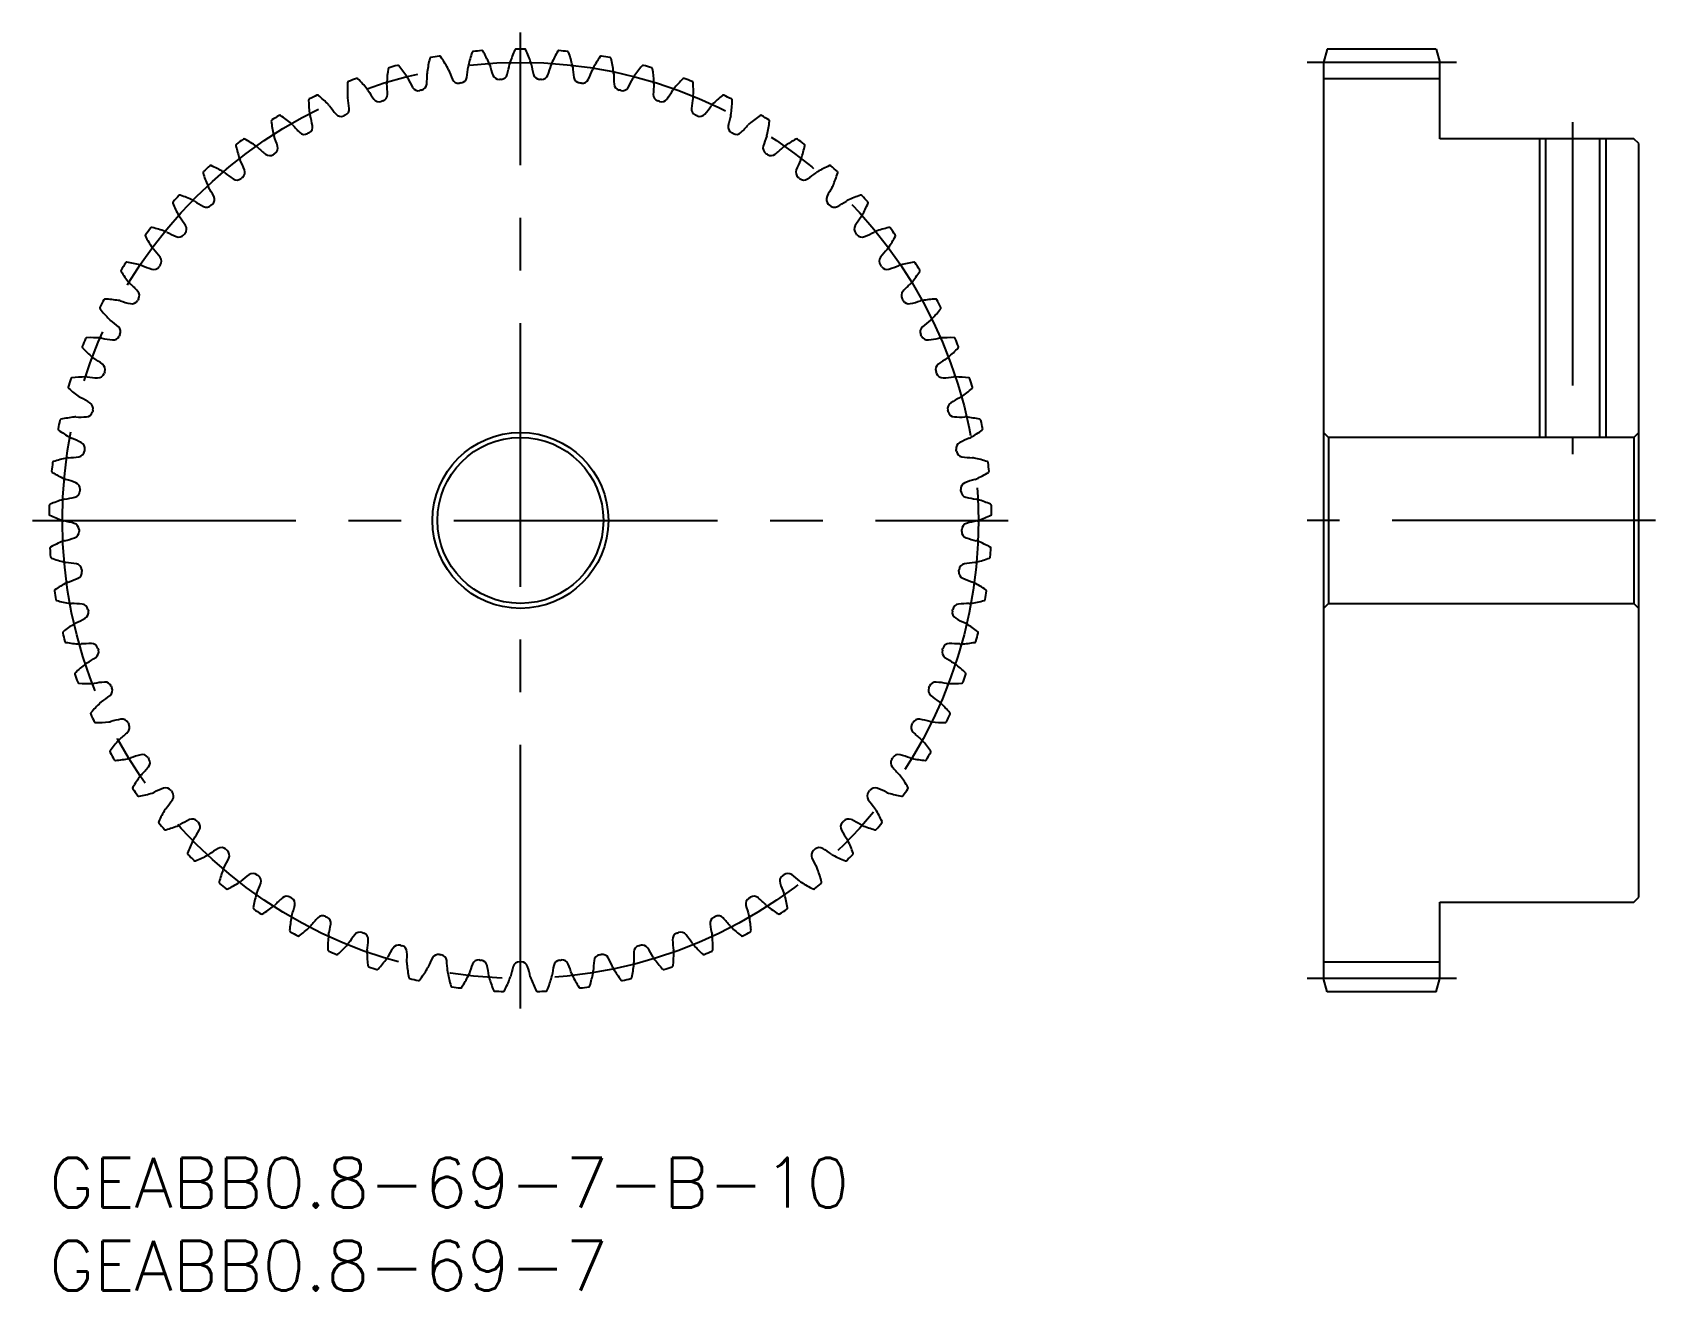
# Model space of a CAD drawing. Extents: x -1 to 96.8, y -8 to 67.8.
import ezdxf

# ---------------------------------------------------------------- set-up
doc = ezdxf.new("R2010")
doc.units = 0
doc.header["$LTSCALE"] = 0.5
doc.linetypes.add('CENTER', pattern=[50.8, 31.75, -6.35, 6.35, -6.35])
for name, color, linetype in [('MSM_CENTER', 1, 'CENTER'), ('MSM_CONTINUOUS', 7, 'CONTINUOUS'), ('MSM_NARROW', 5, 'CONTINUOUS'), ('MSM_PART_NUMBER', 7, 'CONTINUOUS')]:
    doc.layers.add(name, color=color, linetype=linetype)
doc.styles.get("Standard").update_dxf_attribs({"font": 'txt.shx', "height": 3, "bigfont": 'bigfont.shx'})

# ---------------------------------------------------------------- blocks, each defined once
blk = doc.blocks.new('*U2')
at = {"layer": 'MSM_PART_NUMBER'}
blk.add_text('GEABB0.8-69-7-B-10', height=3, dxfattribs=at).set_placement((0, -3))
blk = doc.blocks.new('*U3')
at = {"layer": 'MSM_PART_NUMBER'}
blk.add_text('GEABB0.8-69-7', height=3, dxfattribs=at).set_placement((0, -8))

msp = doc.modelspace()

# ---------------------------------------------------------------- linework, layer by layer
at = {"layer": 'MSM_CENTER'}
for p, q in [((28.4, 9), (28.4, 67.8)), ((84.8, 66), (75.8, 66)), ((91.8, 62.4), (91.8, 42.4)), ((-1, 38.4), (57.8, 38.4)), ((96.8, 38.4), (75.8, 38.4)), ((84.8, 10.8), (75.8, 10.8))]:
    msp.add_line(p, q, dxfattribs=at)
msp.add_circle((28.4, 38.4), 27.6, dxfattribs=at)
at = {"layer": 'MSM_CONTINUOUS'}
for p, q in [((77.014, 66.8), (76.8, 66)), ((83.586, 66.8), (77.014, 66.8)), ((83.586, 66.8), (83.8, 66)), ((76.8, 66), (76.8, 10.8)), ((83.8, 61.4), (83.8, 66)), ((83.8, 65), (76.8, 65)), ((95.5, 61.4), (83.8, 61.4)), ((90.179, 61.4), (90.179, 43.4)), ((93.421, 61.4), (93.421, 43.4)), ((95.8, 61.1), (95.5, 61.4)), ((95.8, 15.7), (95.8, 61.1)), ((76.8, 43.7), (77.1, 43.4)), ((77.1, 43.4), (77.1, 33.4)), ((95.5, 43.4), (77.1, 43.4)), ((95.5, 43.4), (95.8, 43.7)), ((95.5, 43.4), (95.5, 33.4)), ((77.1, 33.4), (76.8, 33.1)), ((77.1, 33.4), (95.5, 33.4)), ((95.8, 33.1), (95.5, 33.4)), ((95.5, 15.4), (95.8, 15.7)), ((83.8, 10.8), (83.8, 15.4)), ((83.8, 15.4), (95.5, 15.4)), ((76.8, 11.8), (83.8, 11.8)), ((77.014, 10), (76.8, 10.8)), ((83.586, 10), (83.8, 10.8)), ((83.586, 10), (77.014, 10))]:
    msp.add_line(p, q, dxfattribs=at)
for radius in [5.3, 5]:
    msp.add_circle((28.4, 38.4), radius, dxfattribs=at)
for centre, radius, start, end in [((33.653, 63.811), 8.625, 161.10666, 166.52174), ((25.568, 66.578), 0.08, 95.73913, 161.10666), ((28.4, 38.4), 28.4, 94.69565, 95.73913), ((26.082, 66.625), 0.08, 29.32812, 94.69567), ((18.632, 62.44), 8.625, 23.91304, 29.32812), ((35.942, 63.228), 8.625, 155.88927, 161.30435), ((28.142, 66.719), 0.08, 90.52174, 155.88927), ((28.4, 38.4), 28.4, 89.47826, 90.52174), ((28.658, 66.719), 0.08, 24.11085, 89.47828), ((20.858, 63.228), 8.625, 18.69565, 24.11073), ((38.168, 62.44), 8.625, 150.67188, 156.08696), ((30.718, 66.625), 0.08, 85.30435, 150.67184), ((28.4, 38.4), 28.4, 84.26087, 85.30435), ((31.232, 66.578), 0.08, 18.89346, 84.26093), ((23.147, 63.811), 8.625, 13.47826, 18.89334), ((28.963, 64.342), 8.625, 171.54144, 176.95652), ((20.511, 65.599), 0.08, 106.17391, 171.54144), ((28.4, 38.4), 28.4, 105.13043, 106.17391), ((21.008, 65.738), 0.08, 39.76302, 105.13042), ((14.439, 60.273), 8.625, 34.34783, 39.76291), ((31.32, 64.183), 8.625, 166.32405, 171.73913), ((23.017, 66.204), 0.08, 100.95652, 166.32405), ((28.4, 38.4), 28.4, 99.91304, 100.95652), ((23.525, 66.297), 0.08, 34.54551, 99.91306), ((16.486, 61.452), 8.625, 29.13044, 34.54551), ((23.441, 65.327), 0.663, 20.04667, 29.13064), ((30.546, 67.92), 6.9, 200.04648, 205.31012), ((18.369, 66.246), 6.9, 350.34205, 355.6057), ((25.91, 65.667), 0.663, 166.52154, 175.60551), ((25.91, 65.667), 0.663, 14.82928, 23.91325), ((33.222, 67.603), 6.9, 194.82908, 200.09273), ((20.943, 67.043), 6.9, 345.12466, 350.38831), ((28.4, 65.78), 0.663, 161.30415, 170.38812), ((28.4, 65.78), 0.663, 9.61188, 18.69586), ((35.857, 67.043), 6.9, 189.61169, 194.87534), ((23.578, 67.603), 6.9, 339.90727, 345.17092), ((30.89, 65.667), 0.663, 156.08674, 165.17072), ((30.89, 65.667), 0.663, 4.39449, 13.47847), ((38.431, 66.246), 6.9, 184.3943, 189.65795), ((26.254, 67.92), 6.9, 334.68988, 339.95352), ((33.359, 65.327), 0.663, 150.86935, 159.95333), ((40.314, 61.452), 8.625, 145.45449, 150.86956), ((33.275, 66.297), 0.08, 80.08696, 145.45445), ((28.4, 38.4), 28.4, 79.04348, 80.08696), ((33.783, 66.204), 0.08, 13.67607, 79.04354), ((25.48, 64.183), 8.625, 8.26087, 13.67595), ((42.361, 60.273), 8.625, 140.2371, 145.65217), ((35.792, 65.738), 0.08, 74.86957, 140.23706), ((28.4, 38.4), 28.4, 73.82609, 74.86957), ((36.289, 65.599), 0.08, 8.45868, 73.82603), ((27.837, 64.342), 8.625, 3.04348, 8.45856), ((26.602, 64.286), 8.625, 176.75884, 182.17391), ((18.071, 64.769), 0.08, 111.3913, 176.75884), ((28.4, 38.4), 28.4, 110.34783, 111.3913), ((18.553, 64.953), 0.08, 44.98042, 110.34781), ((12.508, 58.913), 8.625, 39.56522, 44.9803), ((21.013, 64.765), 0.663, 176.95632, 186.04029), ((13.492, 63.969), 6.9, 0.77684, 6.04048), ((21.013, 64.765), 0.663, 25.26406, 34.34803), ((27.853, 67.993), 6.9, 205.26387, 210.52751), ((22.359, 64.716), 0.4, 282.92883, 355.55945), ((15.879, 65.219), 6.9, 355.55944, 0.82309), ((23.441, 65.327), 0.663, 171.73893, 180.8229), ((24.67, 65.141), 0.4, 205.31012, 277.94079), ((28.4, 38.4), 26.6, 97.71145, 97.94072), ((24.777, 65.156), 0.4, 277.71144, 350.34206), ((27.117, 65.37), 0.4, 200.09273, 272.72327), ((28.4, 38.4), 26.6, 92.49406, 92.72333), ((27.225, 65.374), 0.4, 272.49405, 345.12466), ((29.575, 65.374), 0.4, 194.87534, 267.50601), ((28.4, 38.4), 26.6, 87.27667, 87.50594), ((29.683, 65.37), 0.4, 267.27667, 339.90729), ((32.023, 65.156), 0.4, 189.65794, 262.28855), ((28.4, 38.4), 26.6, 82.05927, 82.28855), ((32.13, 65.141), 0.4, 262.05927, 334.6899), ((33.359, 65.327), 0.663, 359.1771, 8.26108), ((40.921, 65.219), 6.9, 179.17691, 184.44056), ((34.441, 64.716), 0.4, 184.44055, 257.07116), ((28.947, 67.993), 6.9, 329.47249, 334.73613), ((35.787, 64.765), 0.663, 145.65198, 154.73594), ((43.308, 63.969), 6.9, 173.95952, 179.22316), ((35.787, 64.765), 0.663, 353.95971, 3.04369), ((44.292, 58.913), 8.625, 135.0197, 140.43478), ((38.247, 64.953), 0.08, 69.65217, 135.01967), ((28.4, 38.4), 28.4, 68.6087, 69.65217), ((38.729, 64.769), 0.08, 3.24129, 68.60864), ((30.198, 64.286), 8.625, 357.82609, 3.24117), ((15.716, 63.721), 0.08, 116.6087, 181.97623), ((24.256, 64.015), 8.625, 181.97623, 187.3913), ((28.4, 38.4), 28.4, 115.56522, 116.6087), ((16.179, 63.947), 0.08, 50.19781, 115.5652), ((10.709, 57.383), 8.625, 44.78261, 50.19769), ((18.646, 63.984), 0.663, 182.17372, 191.25768), ((11.228, 62.507), 6.9, 5.99423, 11.25787), ((18.646, 63.984), 0.663, 30.48145, 39.56542), ((25.164, 67.82), 6.9, 210.48126, 215.7449), ((19.888, 64.023), 0.4, 215.7449, 288.37551), ((28.4, 38.4), 26.6, 108.14623, 108.37551), ((19.991, 64.057), 0.4, 288.14622, 0.77684), ((22.254, 64.691), 0.4, 210.52751, 283.15812), ((28.4, 38.4), 26.6, 102.92884, 103.15812), ((28.4, 38.4), 26.6, 76.84188, 77.07116), ((34.546, 64.691), 0.4, 256.84188, 329.47251), ((36.809, 64.057), 0.4, 179.22316, 251.85377), ((28.4, 38.4), 26.6, 71.62449, 71.85377), ((36.912, 64.023), 0.4, 251.62449, 324.25512), ((31.636, 67.82), 6.9, 324.2551, 329.51874), ((38.154, 63.984), 0.663, 140.43457, 149.51855), ((45.572, 62.507), 6.9, 168.74213, 174.00577), ((38.154, 63.984), 0.663, 348.74232, 357.8263), ((46.091, 57.383), 8.625, 129.80231, 135.21739), ((40.621, 63.947), 0.08, 64.43478, 129.80228), ((28.4, 38.4), 28.4, 63.3913, 64.43478), ((32.544, 64.015), 8.625, 352.6087, 358.02377), ((41.084, 63.721), 0.08, 358.02389, 63.39136), ((28.4, 38.4), 28.4, 120.78261, 121.82609), ((13.906, 62.73), 0.08, 55.41508, 120.78259), ((9.056, 55.695), 8.625, 50, 55.41508), ((16.36, 62.991), 0.663, 187.39111, 196.47507), ((9.107, 60.846), 6.9, 11.21162, 16.47526), ((16.36, 62.991), 0.663, 35.69884, 44.78282), ((22.502, 67.404), 6.9, 215.69865, 220.9623), ((17.594, 63.143), 0.4, 220.96229, 293.5929), ((28.4, 38.4), 26.6, 113.36362, 113.5929), ((17.693, 63.186), 0.4, 293.36361, 5.99423), ((39.107, 63.186), 0.4, 174.00576, 246.63638), ((28.4, 38.4), 26.6, 66.4071, 66.63638), ((39.206, 63.143), 0.4, 246.4071, 319.03773), ((34.298, 67.404), 6.9, 319.03771, 324.30135), ((40.44, 62.991), 0.663, 135.21718, 144.30116), ((47.693, 60.846), 6.9, 163.52474, 168.78838), ((40.44, 62.991), 0.663, 343.52493, 352.60891), ((47.744, 55.695), 8.625, 124.58492, 130), ((42.894, 62.73), 0.08, 59.21739, 124.58489), ((28.4, 38.4), 28.4, 58.17391, 59.21739), ((13.466, 62.462), 0.08, 121.82609, 187.19362), ((21.943, 63.532), 8.625, 187.19362, 192.6087), ((14.174, 61.794), 0.663, 192.6085, 201.69246), ((14.174, 61.794), 0.663, 40.91623, 50.0002), ((19.889, 66.748), 6.9, 220.91604, 226.17969), ((15.388, 62.058), 0.4, 226.17968, 298.81036), ((28.4, 38.4), 26.6, 118.58101, 118.81029), ((15.483, 62.11), 0.4, 298.58101, 11.21162), ((41.317, 62.11), 0.4, 168.78838, 241.41899), ((28.4, 38.4), 26.6, 61.18971, 61.41899), ((41.412, 62.058), 0.4, 241.18971, 313.82032), ((36.911, 66.748), 6.9, 313.82031, 319.08396), ((42.626, 61.794), 0.663, 129.99979, 139.08377), ((42.626, 61.794), 0.663, 338.30754, 347.39151), ((34.857, 63.532), 8.625, 347.39131, 352.80638), ((43.334, 62.462), 0.08, 352.8065, 58.17386), ((11.339, 61.004), 0.08, 127.04348, 192.41101), ((19.685, 62.841), 8.625, 192.41101, 197.82609), ((28.4, 38.4), 28.4, 126, 127.04348), ((11.754, 61.311), 0.08, 60.63259, 125.99999), ((7.563, 53.864), 8.625, 55.21739, 60.63247), ((12.105, 60.404), 0.663, 46.13362, 55.2176), ((17.346, 65.856), 6.9, 226.13343, 231.39708), ((7.146, 58.999), 6.9, 16.42901, 21.69266), ((13.381, 60.837), 0.4, 303.7984, 16.42901), ((43.419, 60.837), 0.4, 163.57098, 236.2016), ((49.654, 58.999), 6.9, 158.30734, 163.57099), ((39.454, 65.856), 6.9, 308.60292, 313.86657), ((44.695, 60.404), 0.663, 124.7824, 133.86638), ((49.237, 53.864), 8.625, 119.36753, 124.78261), ((45.046, 61.311), 0.08, 54, 119.36749), ((28.4, 38.4), 28.4, 52.95652, 54), ((37.115, 62.841), 8.625, 342.17391, 347.58899), ((45.461, 61.004), 0.08, 347.58911, 52.95646), ((28.4, 38.4), 28.4, 131.21739, 132.26087), ((9.739, 59.703), 0.08, 65.84986, 131.21737), ((6.243, 51.906), 8.625, 60.43478, 65.84986), ((12.105, 60.404), 0.663, 197.82589, 206.90985), ((5.361, 56.981), 6.9, 21.6464, 26.91005), ((13.291, 60.777), 0.4, 231.39707, 304.02768), ((28.4, 38.4), 26.6, 123.7984, 124.02768), ((28.4, 38.4), 26.6, 55.97232, 56.20159), ((43.509, 60.777), 0.4, 235.97232, 308.60293), ((51.439, 56.981), 6.9, 153.08995, 158.3536), ((44.695, 60.404), 0.663, 333.09015, 342.17412), ((50.557, 51.906), 8.625, 114.15014, 119.56522), ((47.061, 59.703), 0.08, 48.78261, 114.1501), ((28.4, 38.4), 28.4, 47.73913, 48.78261), ((9.355, 59.359), 0.08, 132.26087, 197.6284), ((17.498, 61.947), 8.625, 197.6284, 203.04348), ((10.172, 58.831), 0.663, 51.35101, 60.43499), ((14.896, 64.737), 6.9, 231.35082, 236.61447), ((11.319, 59.31), 0.4, 236.61447, 309.24514), ((28.4, 38.4), 26.6, 129.0158, 129.24507), ((11.403, 59.378), 0.4, 309.01579, 21.6464), ((45.397, 59.378), 0.4, 158.35359, 230.98414), ((28.4, 38.4), 26.6, 50.75493, 50.9842), ((45.481, 59.31), 0.4, 230.75493, 303.38555), ((41.904, 64.737), 6.9, 303.38553, 308.64918), ((46.628, 58.831), 0.663, 119.56502, 128.64899), ((39.302, 61.947), 8.625, 336.95652, 342.3716), ((47.445, 59.359), 0.08, 342.37172, 47.73919), ((28.4, 38.4), 28.4, 136.43478, 137.47826), ((7.88, 57.918), 0.08, 71.06737, 136.43477), ((5.107, 49.835), 8.625, 65.65217, 71.06725), ((10.172, 58.831), 0.663, 203.04328, 212.12725), ((3.767, 54.809), 6.9, 26.86379, 32.12744), ((9.565, 57.746), 0.4, 314.23318, 26.8638), ((47.235, 57.746), 0.4, 153.1362, 225.76681), ((53.033, 54.809), 6.9, 147.87256, 153.13621), ((46.628, 58.831), 0.663, 327.87275, 336.95673), ((51.693, 49.835), 8.625, 108.93275, 114.34783), ((48.92, 57.918), 0.08, 43.56522, 108.93271), ((28.4, 38.4), 28.4, 42.52174, 43.56522), ((7.528, 57.541), 0.08, 137.47826, 202.84579), ((15.402, 60.858), 8.625, 202.84579, 208.26087), ((8.39, 57.088), 0.663, 208.26067, 217.34464), ((8.39, 57.088), 0.663, 56.56841, 65.65238), ((12.556, 63.4), 6.9, 236.56821, 241.83186), ((9.488, 57.67), 0.4, 241.83186, 314.46253), ((28.4, 38.4), 26.6, 134.23319, 134.46246), ((28.4, 38.4), 26.6, 45.53754, 45.76681), ((47.312, 57.67), 0.4, 225.53754, 298.16814), ((44.244, 63.4), 6.9, 298.16814, 303.43179), ((48.41, 57.088), 0.663, 114.34761, 123.43159), ((48.41, 57.088), 0.663, 322.65536, 331.73934), ((41.398, 60.858), 8.625, 331.73913, 337.15421), ((49.272, 57.541), 0.08, 337.15433, 42.52179), ((28.4, 38.4), 28.4, 141.65217, 142.69565), ((6.19, 55.971), 0.08, 76.28464, 141.65216), ((4.164, 47.669), 8.625, 70.86957, 76.28464), ((6.773, 55.191), 0.663, 61.7858, 70.86977), ((10.349, 61.856), 6.9, 241.78561, 247.04925), ((2.377, 52.501), 6.9, 32.08118, 37.34483), ((7.884, 55.953), 0.4, 319.45058, 32.08119), ((48.916, 55.953), 0.4, 147.9188, 220.54942), ((54.423, 52.501), 6.9, 142.65517, 147.91882), ((46.451, 61.856), 6.9, 292.95075, 298.21439), ((50.027, 55.191), 0.663, 109.13022, 118.2142), ((52.636, 47.669), 8.625, 103.71536, 109.13043), ((50.61, 55.971), 0.08, 38.34783, 103.71532), ((28.4, 38.4), 28.4, 37.30435, 38.34783), ((5.873, 55.563), 0.08, 142.69565, 208.06318), ((13.414, 59.583), 8.625, 208.06318, 213.47826), ((6.773, 55.191), 0.663, 213.47806, 222.56203), ((7.814, 55.871), 0.4, 247.04925, 319.67992), ((28.4, 38.4), 26.6, 139.45058, 139.67986), ((28.4, 38.4), 26.6, 40.32014, 40.54942), ((48.986, 55.871), 0.4, 220.32014, 292.95077), ((50.027, 55.191), 0.663, 317.43797, 326.52195), ((43.386, 59.583), 8.625, 326.52174, 331.93682), ((50.927, 55.563), 0.08, 331.93694, 37.3044), ((28.4, 38.4), 28.4, 146.86956, 147.91304), ((4.684, 53.878), 0.08, 81.50203, 146.86955), ((3.421, 45.427), 8.625, 76.08696, 81.50203), ((5.336, 53.155), 0.663, 67.00319, 76.08716), ((1.202, 50.076), 6.9, 37.29857, 42.56222), ((6.373, 54.014), 0.4, 324.66797, 37.29858), ((50.427, 54.014), 0.4, 142.70141, 215.33203), ((55.598, 50.076), 6.9, 137.43778, 142.70142), ((51.464, 53.155), 0.663, 103.91283, 112.99681), ((53.379, 45.427), 8.625, 98.49797, 103.91304), ((52.116, 53.878), 0.08, 33.13044, 98.49793), ((28.4, 38.4), 28.4, 32.08696, 33.13044), ((4.406, 53.444), 0.08, 147.91304, 213.28057), ((11.55, 58.133), 8.625, 213.28057, 218.69565), ((8.291, 60.117), 6.9, 247.003, 252.26664), ((6.311, 53.926), 0.4, 252.26664, 324.89725), ((28.4, 38.4), 26.6, 144.66797, 144.89725), ((28.4, 38.4), 26.6, 35.10275, 35.33203), ((50.489, 53.926), 0.4, 215.10275, 287.73336), ((48.509, 60.117), 6.9, 287.73336, 292.997), ((45.25, 58.133), 8.625, 321.30435, 326.71943), ((52.394, 53.444), 0.08, 326.71955, 32.08701), ((5.336, 53.155), 0.663, 218.69546, 227.77942), ((0.253, 47.554), 6.9, 42.51597, 47.77961), ((5.044, 51.947), 0.4, 329.88536, 42.51597), ((51.756, 51.947), 0.4, 137.48402, 210.11464), ((56.547, 47.554), 6.9, 132.22039, 137.48403), ((51.464, 53.155), 0.663, 312.22058, 321.30456), ((3.137, 51.2), 0.08, 153.13044, 218.49797), ((28.4, 38.4), 28.4, 152.08696, 153.13044), ((9.825, 56.519), 8.625, 218.49797, 223.91304), ((3.375, 51.657), 0.08, 86.71943, 152.08694), ((2.886, 43.126), 8.625, 81.30435, 86.71943), ((4.089, 50.997), 0.663, 72.22058, 81.30456), ((6.399, 58.199), 6.9, 252.22039, 257.48403), ((4.99, 51.853), 0.4, 257.48403, 330.11471), ((28.4, 38.4), 26.6, 149.88536, 150.11464), ((28.4, 38.4), 26.6, 29.88536, 30.11464), ((51.81, 51.853), 0.4, 209.88536, 282.51597), ((50.401, 58.199), 6.9, 282.51597, 287.77961), ((52.711, 50.997), 0.663, 98.69544, 107.77942), ((53.914, 43.126), 8.625, 93.28057, 98.69565), ((46.975, 56.519), 8.625, 316.08696, 321.50204), ((53.425, 51.657), 0.08, 27.91304, 93.28054), ((28.4, 38.4), 28.4, 26.86957, 27.91304), ((53.663, 51.2), 0.08, 321.50216, 26.86962), ((4.089, 50.997), 0.663, 223.91285, 232.99681), ((-0.463, 44.957), 6.9, 47.73336, 52.997), ((3.909, 49.767), 0.4, 335.10275, 47.73336), ((52.891, 49.767), 0.4, 132.26663, 204.89725), ((57.263, 44.957), 6.9, 127.003, 132.26664), ((52.711, 50.997), 0.663, 307.00319, 316.08717), ((28.4, 38.4), 28.4, 157.30435, 158.34783), ((2.273, 49.327), 0.08, 91.93694, 157.30432), ((2.562, 40.787), 8.625, 86.52174, 91.93682), ((3.045, 48.734), 0.663, 77.43797, 86.52195), ((4.69, 56.116), 6.9, 257.43778, 262.70143), ((3.864, 49.669), 0.4, 262.70142, 335.33203), ((28.4, 38.4), 26.6, 155.10275, 155.33203), ((28.4, 38.4), 26.6, 24.66797, 24.89725), ((52.936, 49.669), 0.4, 204.66797, 277.29858), ((52.11, 56.116), 6.9, 277.29857, 282.56222), ((53.755, 48.734), 0.663, 93.47805, 102.56203), ((54.238, 40.787), 8.625, 88.06318, 93.47826), ((54.527, 49.327), 0.08, 22.69565, 88.06314), ((28.4, 38.4), 28.4, 21.65217, 22.69565), ((2.078, 48.849), 0.08, 158.34783, 223.71536), ((8.254, 54.755), 8.625, 223.71536, 229.13043), ((3.045, 48.734), 0.663, 229.13024, 238.2142), ((-0.939, 42.305), 6.9, 52.95075, 58.21439), ((57.739, 42.305), 6.9, 121.78561, 127.04925), ((53.755, 48.734), 0.663, 301.7858, 310.86978), ((48.546, 54.755), 8.625, 310.86957, 316.28464), ((54.722, 48.849), 0.08, 316.28476, 21.65223), ((1.388, 46.906), 0.08, 97.15433, 162.52172), ((2.452, 38.427), 8.625, 91.73913, 97.15421), ((2.21, 46.385), 0.663, 82.65536, 91.73934), ((3.177, 53.887), 6.9, 262.65517, 267.91882), ((2.941, 47.391), 0.4, 267.91881, 340.54949), ((2.977, 47.493), 0.4, 340.32014, 52.95075), ((28.4, 38.4), 26.6, 160.32014, 160.54942), ((53.823, 47.493), 0.4, 127.04924, 199.67979), ((28.4, 38.4), 26.6, 19.45058, 19.67986), ((53.859, 47.391), 0.4, 199.45058, 272.08119), ((53.623, 53.887), 6.9, 272.08118, 277.34483), ((54.59, 46.385), 0.663, 88.26067, 97.34464), ((54.348, 38.427), 8.625, 82.84579, 88.26087), ((55.412, 46.906), 0.08, 17.47826, 82.84576), ((1.237, 46.412), 0.08, 163.56522, 228.93275), ((28.4, 38.4), 28.4, 162.52174, 163.56522), ((6.851, 52.855), 8.625, 228.93275, 234.34783), ((49.949, 52.855), 8.625, 305.65217, 311.06725), ((28.4, 38.4), 28.4, 16.43478, 17.47826), ((55.563, 46.412), 0.08, 311.06737, 16.43484), ((2.21, 46.385), 0.663, 234.34763, 243.43159), ((-1.173, 39.621), 6.9, 58.16814, 63.43179), ((2.256, 45.143), 0.4, 345.53754, 58.16814), ((28.4, 38.4), 26.6, 165.53754, 165.76681), ((54.544, 45.143), 0.4, 121.83185, 194.4624), ((28.4, 38.4), 26.6, 14.23319, 14.46246), ((57.973, 39.621), 6.9, 116.56821, 121.83186), ((54.59, 46.385), 0.663, 296.56841, 305.65238), ((28.4, 38.4), 28.4, 167.73913, 168.78261), ((0.726, 44.414), 0.08, 102.3716, 167.7391), ((2.557, 36.068), 8.625, 96.95652, 102.3716), ((1.592, 43.971), 0.663, 87.87275, 96.95673), ((1.873, 51.529), 6.9, 267.87256, 273.13621), ((2.229, 45.038), 0.4, 273.1362, 345.76681), ((54.571, 45.038), 0.4, 194.23319, 266.8638), ((54.927, 51.529), 6.9, 266.86379, 272.12744), ((55.208, 43.971), 0.663, 83.04327, 92.12725), ((54.243, 36.068), 8.625, 77.6284, 83.04348), ((56.074, 44.414), 0.08, 12.26087, 77.62836), ((28.4, 38.4), 28.4, 11.21739, 12.26087), ((0.621, 43.909), 0.08, 168.78261, 234.15014), ((5.626, 50.835), 8.625, 234.15014, 239.56522), ((1.592, 43.971), 0.663, 239.56502, 248.64899), ((-1.161, 36.926), 6.9, 63.38553, 68.64918), ((1.751, 42.738), 0.4, 350.75493, 63.38553), ((55.049, 42.738), 0.4, 116.61446, 189.24514), ((57.961, 36.926), 6.9, 111.35082, 116.61447), ((55.208, 43.971), 0.663, 291.35101, 300.43499), ((51.174, 50.835), 8.625, 300.43478, 305.84986), ((56.179, 43.909), 0.08, 305.84998, 11.21744), ((2.876, 33.727), 8.625, 102.17391, 107.58899), ((1.197, 41.51), 0.663, 93.09015, 102.17412), ((0.789, 49.062), 6.9, 273.08995, 278.3536), ((1.734, 42.631), 0.4, 278.3536, 350.98427), ((28.4, 38.4), 26.6, 170.75493, 170.9842), ((28.4, 38.4), 26.6, 9.0158, 9.24507), ((55.066, 42.631), 0.4, 189.0158, 261.6464), ((56.011, 49.062), 6.9, 261.6464, 266.91005), ((55.603, 41.51), 0.663, 77.82588, 86.90985), ((53.924, 33.727), 8.625, 72.41101, 77.82609), ((0.235, 41.36), 0.08, 174, 239.36753), ((28.4, 38.4), 28.4, 172.95652, 174), ((4.589, 48.713), 8.625, 239.36753, 244.78261), ((0.294, 41.873), 0.08, 107.58899, 172.9565), ((52.211, 48.713), 8.625, 295.21739, 300.63247), ((56.506, 41.873), 0.08, 7.04348, 72.41097), ((28.4, 38.4), 28.4, 6, 7.04348), ((56.565, 41.36), 0.08, 300.63259, 6.00005), ((1.197, 41.51), 0.663, 244.78241, 253.86638), ((-0.905, 34.244), 6.9, 68.60292, 73.86657), ((1.459, 40.189), 0.4, 283.57099, 356.20166), ((1.467, 40.296), 0.4, 355.97232, 68.60293), ((28.4, 38.4), 26.6, 175.97232, 176.20159), ((55.333, 40.296), 0.4, 111.39707, 184.02775), ((28.4, 38.4), 26.6, 3.7984, 4.02768), ((55.341, 40.189), 0.4, 183.7984, 256.42901), ((57.705, 34.244), 6.9, 106.13343, 111.39708), ((55.603, 41.51), 0.663, 286.13362, 295.2176), ((28.4, 38.4), 28.4, 178.17391, 179.21739), ((0.094, 39.302), 0.08, 112.8065, 178.17389), ((3.407, 31.425), 8.625, 107.39131, 112.80638), ((1.027, 39.023), 0.663, 98.30754, 107.39151), ((-0.066, 46.507), 6.9, 278.30734, 283.57099), ((56.866, 46.507), 6.9, 256.42901, 261.69266), ((55.773, 39.023), 0.663, 72.6085, 81.69246), ((53.393, 31.425), 8.625, 67.19362, 72.6087), ((56.706, 39.302), 0.08, 1.82609, 67.19358), ((28.4, 38.4), 28.4, 0.78261, 1.82609), ((0.083, 38.787), 0.08, 179.21739, 244.58491), ((3.75, 46.505), 8.625, 244.58492, 250), ((1.027, 39.023), 0.663, 249.9998, 259.08377), ((-0.405, 31.597), 6.9, 73.82031, 79.08396), ((1.406, 37.839), 0.4, 1.18971, 73.82032), ((55.394, 37.839), 0.4, 106.17968, 178.81036), ((57.205, 31.597), 6.9, 100.91604, 106.17969), ((55.773, 39.023), 0.663, 280.91623, 290.00021), ((53.05, 46.505), 8.625, 290, 295.41508), ((56.717, 38.787), 0.08, 295.41508, 0.78266), ((1.084, 36.532), 0.663, 103.52493, 112.6089), ((-0.685, 43.885), 6.9, 283.52474, 288.78838), ((1.408, 37.731), 0.4, 288.78838, 1.41899), ((28.4, 38.4), 26.6, 181.18971, 181.41899), ((28.4, 38.4), 26.6, 358.58101, 358.81029), ((55.392, 37.731), 0.4, 178.58101, 251.21162), ((57.485, 43.885), 6.9, 251.21162, 256.47526), ((55.716, 36.532), 0.663, 67.39109, 76.47507), ((0.13, 36.725), 0.08, 118.02389, 183.39128), ((28.4, 38.4), 28.4, 183.3913, 184.43478), ((0.165, 36.21), 0.08, 184.43478, 249.8023), ((4.144, 29.182), 8.625, 112.6087, 118.02377), ((52.656, 29.182), 8.625, 61.97623, 67.3913), ((56.635, 36.21), 0.08, 290.19769, 355.56526), ((56.67, 36.725), 0.08, 356.6087, 61.97619), ((28.4, 38.4), 28.4, 355.56522, 356.6087), ((3.115, 44.23), 8.625, 249.80231, 255.21739), ((1.084, 36.532), 0.663, 255.21719, 264.30116), ((0.333, 29.006), 6.9, 79.0377, 84.30135), ((1.569, 35.387), 0.4, 6.4071, 79.03771), ((1.581, 35.28), 0.4, 294.00577, 6.63638), ((28.4, 38.4), 26.6, 186.4071, 186.63638), ((55.219, 35.28), 0.4, 173.36362, 245.99425), ((28.4, 38.4), 26.6, 353.36362, 353.5929), ((55.231, 35.387), 0.4, 100.96229, 173.5929), ((56.467, 29.006), 6.9, 95.69865, 100.96229), ((55.716, 36.532), 0.663, 275.69884, 284.78282), ((53.685, 44.23), 8.625, 284.78261, 290.19769), ((5.083, 27.014), 8.625, 117.82609, 123.24117), ((1.367, 34.055), 0.663, 108.74232, 117.8263), ((-1.063, 41.217), 6.9, 288.74213, 294.00577), ((57.863, 41.217), 6.9, 245.99423, 251.25787), ((55.433, 34.055), 0.663, 62.17372, 71.25768), ((51.717, 27.014), 8.625, 56.75883, 62.17391), ((0.399, 34.161), 0.08, 123.24129, 188.60867), ((28.4, 38.4), 28.4, 188.6087, 189.65217), ((0.481, 33.652), 0.08, 189.65217, 255.01969), ((2.69, 41.906), 8.625, 255.0197, 260.43478), ((1.367, 34.055), 0.663, 260.43459, 269.51855), ((1.303, 26.492), 6.9, 84.2551, 89.51874), ((1.954, 32.96), 0.4, 11.62449, 84.2551), ((54.846, 32.96), 0.4, 95.7449, 168.37551), ((55.497, 26.492), 6.9, 90.48126, 95.7449), ((55.433, 34.055), 0.663, 270.48145, 279.56543), ((54.11, 41.906), 8.625, 279.56522, 284.9803), ((56.319, 33.652), 0.08, 284.9803, 350.34788), ((28.4, 38.4), 28.4, 350.34783, 351.3913), ((56.401, 34.161), 0.08, 351.3913, 56.7588), ((-1.198, 38.527), 6.9, 293.95952, 299.22316), ((1.976, 32.854), 0.4, 299.22316, 11.85377), ((28.4, 38.4), 26.6, 191.62449, 191.85377), ((54.824, 32.854), 0.4, 168.14623, 240.77684), ((28.4, 38.4), 26.6, 348.14623, 348.37551), ((57.998, 38.527), 6.9, 240.77684, 246.04048), ((0.901, 31.632), 0.08, 128.45868, 193.82606), ((28.4, 38.4), 28.4, 193.82609, 194.86957), ((6.215, 24.941), 8.625, 123.04348, 128.45856), ((1.874, 31.615), 0.663, 113.95971, 123.04369), ((54.926, 31.615), 0.663, 56.95631, 66.04029), ((50.585, 24.941), 8.625, 51.54144, 56.95652), ((28.4, 38.4), 28.4, 345.13043, 346.17391), ((55.899, 31.632), 0.08, 346.17391, 51.54141), ((1.028, 31.133), 0.08, 194.86957, 260.23708), ((2.477, 39.554), 8.625, 260.2371, 265.65217), ((1.874, 31.615), 0.663, 265.65198, 274.73594), ((2.498, 24.078), 6.9, 89.47249, 94.73613), ((2.558, 30.577), 0.4, 16.84188, 89.47249), ((2.59, 30.474), 0.4, 304.44055, 17.07123), ((28.4, 38.4), 26.6, 196.84188, 197.07116), ((54.21, 30.474), 0.4, 162.92884, 235.55945), ((28.4, 38.4), 26.6, 342.92884, 343.15812), ((54.242, 30.577), 0.4, 90.52751, 163.15819), ((54.302, 24.078), 6.9, 85.26387, 90.52751), ((54.926, 31.615), 0.663, 265.26406, 274.34804), ((54.323, 39.554), 8.625, 274.34783, 279.7629), ((55.772, 31.133), 0.08, 279.7629, 345.13038), ((7.531, 22.979), 8.625, 128.26087, 133.67595), ((2.601, 29.231), 0.663, 119.1771, 128.26108), ((-1.086, 35.835), 6.9, 299.17691, 304.44056), ((57.886, 35.835), 6.9, 235.55944, 240.82309), ((54.199, 29.231), 0.663, 51.73893, 60.8229), ((49.269, 22.979), 8.625, 46.32405, 51.73913), ((1.63, 29.16), 0.08, 133.67607, 199.04345), ((28.4, 38.4), 28.4, 199.04348, 200.08696), ((1.803, 28.674), 0.08, 200.08696, 265.45447), ((2.48, 37.192), 8.625, 265.45449, 270.86957), ((2.601, 29.231), 0.663, 270.86937, 279.95333), ((3.908, 21.781), 6.9, 94.68988, 99.95352), ((3.377, 28.26), 0.4, 22.05927, 94.68988), ((28.4, 38.4), 26.6, 202.05927, 202.28855), ((28.4, 38.4), 26.6, 337.71145, 337.94072), ((53.423, 28.26), 0.4, 85.31012, 157.94073), ((52.892, 21.781), 6.9, 80.04648, 85.31012), ((54.199, 29.231), 0.663, 260.04667, 269.13064), ((54.32, 37.192), 8.625, 269.13044, 274.54551), ((54.997, 28.674), 0.08, 274.54551, 339.913), ((28.4, 38.4), 28.4, 339.91304, 340.95652), ((55.17, 29.16), 0.08, 340.95652, 46.32402), ((9.02, 21.146), 8.625, 133.47826, 138.89334), ((3.541, 26.923), 0.663, 124.39449, 133.47847), ((-0.731, 33.164), 6.9, 304.3943, 309.65795), ((3.417, 28.16), 0.4, 309.65794, 22.28862), ((53.383, 28.16), 0.4, 157.71145, 230.34206), ((57.531, 33.164), 6.9, 230.34205, 235.6057), ((53.259, 26.923), 0.663, 46.52153, 55.60551), ((47.78, 21.146), 8.625, 41.10666, 46.52174), ((2.581, 26.764), 0.08, 138.89334, 204.26084), ((28.4, 38.4), 28.4, 204.26087, 205.30435), ((5.521, 19.623), 6.9, 99.90727, 105.17092), ((4.402, 26.026), 0.4, 27.27667, 99.90727), ((52.398, 26.026), 0.4, 80.09273, 152.72327), ((51.279, 19.623), 6.9, 74.82908, 80.09273), ((28.4, 38.4), 28.4, 334.69565, 335.73913), ((54.219, 26.764), 0.08, 335.73913, 41.10663), ((2.797, 26.295), 0.08, 205.30435, 270.67187), ((2.697, 34.84), 8.625, 270.67188, 276.08696), ((3.541, 26.923), 0.663, 276.08676, 285.17072), ((-0.134, 30.536), 6.9, 309.61169, 314.87534), ((4.452, 25.93), 0.4, 314.87534, 27.50601), ((28.4, 38.4), 26.6, 207.27667, 207.50594), ((52.348, 25.93), 0.4, 152.49406, 225.12466), ((28.4, 38.4), 26.6, 332.49406, 332.72333), ((56.934, 30.536), 6.9, 225.12466, 230.38831), ((53.259, 26.923), 0.663, 254.82928, 263.91325), ((54.103, 34.84), 8.625, 263.91304, 269.32812), ((54.003, 26.295), 0.08, 269.32812, 334.6957), ((3.746, 24.464), 0.08, 144.11085, 209.47824), ((10.669, 19.455), 8.625, 138.69565, 144.11073), ((4.688, 24.71), 0.663, 129.61188, 138.69586), ((52.112, 24.71), 0.663, 41.30414, 50.38812), ((46.131, 19.455), 8.625, 35.88927, 41.30435), ((53.054, 24.464), 0.08, 330.52174, 35.88924), ((28.4, 38.4), 28.4, 209.47826, 210.52174), ((4.004, 24.017), 0.08, 210.52174, 275.88925), ((3.127, 32.517), 8.625, 275.88927, 281.30435), ((4.688, 24.71), 0.663, 281.30415, 290.38812), ((7.323, 17.62), 6.9, 105.12466, 110.38831), ((5.627, 23.895), 0.4, 32.49406, 105.12466), ((0.699, 27.974), 6.9, 314.82908, 320.09273), ((28.4, 38.4), 26.6, 212.49406, 212.72333), ((5.685, 23.804), 0.4, 320.09273, 32.7234), ((51.115, 23.804), 0.4, 147.27667, 219.90727), ((28.4, 38.4), 26.6, 327.27667, 327.50594), ((56.101, 27.974), 6.9, 219.90727, 225.17092), ((51.173, 23.895), 0.4, 74.87534, 147.50601), ((49.477, 17.62), 6.9, 69.61169, 74.87534), ((52.112, 24.71), 0.663, 249.61188, 258.69586), ((53.673, 32.517), 8.625, 258.69565, 264.11073), ((52.796, 24.017), 0.08, 264.11073, 329.47822), ((28.4, 38.4), 28.4, 329.47826, 330.52174), ((12.465, 17.921), 8.625, 143.91304, 149.32812), ((6.031, 22.61), 0.663, 134.82928, 143.91325), ((50.769, 22.61), 0.663, 36.08674, 45.17072), ((44.335, 17.921), 8.625, 30.67188, 36.08696), ((5.116, 22.28), 0.08, 149.32824, 214.69562), ((28.4, 38.4), 28.4, 214.69565, 215.73913), ((5.413, 21.858), 0.08, 215.73913, 281.10664), ((3.767, 30.243), 8.625, 281.10666, 286.52174), ((6.031, 22.61), 0.663, 286.52154, 295.60551), ((9.3, 15.79), 6.9, 110.34205, 115.6057), ((7.04, 21.885), 0.4, 37.71145, 110.34206), ((1.762, 25.499), 6.9, 320.04648, 325.31012), ((28.4, 38.4), 26.6, 217.71145, 217.94072), ((7.107, 21.799), 0.4, 325.31012, 37.94079), ((49.693, 21.799), 0.4, 142.05927, 214.68988), ((55.038, 25.499), 6.9, 214.68988, 219.95352), ((28.4, 38.4), 26.6, 322.05927, 322.28855), ((49.76, 21.885), 0.4, 69.65794, 142.28862), ((47.5, 15.79), 6.9, 64.3943, 69.65795), ((50.769, 22.61), 0.663, 244.39449, 253.47847), ((53.033, 30.243), 8.625, 253.47826, 258.89334), ((51.387, 21.858), 0.08, 258.89334, 324.26083), ((28.4, 38.4), 28.4, 324.26087, 325.30435), ((51.684, 22.28), 0.08, 325.30435, 30.67185), ((14.394, 16.557), 8.625, 149.13044, 154.54551), ((7.56, 20.642), 0.663, 140.04667, 149.13064), ((49.24, 20.642), 0.663, 30.86935, 39.95333), ((42.406, 16.557), 8.625, 25.45449, 30.86956), ((6.678, 20.229), 0.08, 154.54563, 219.91301), ((28.4, 38.4), 28.4, 219.91304, 220.95652), ((7.013, 19.837), 0.08, 220.95652, 286.32404), ((4.611, 28.037), 8.625, 286.32405, 291.73913), ((7.56, 20.642), 0.663, 291.73893, 300.8229), ((11.435, 14.147), 6.9, 115.55944, 120.82309), ((8.631, 20.011), 0.4, 42.92884, 115.55945), ((3.045, 23.13), 6.9, 325.26387, 330.52751), ((28.4, 38.4), 26.6, 222.92884, 223.15812), ((8.704, 19.932), 0.4, 330.52751, 43.15819), ((48.096, 19.932), 0.4, 136.84188, 209.47249), ((53.755, 23.13), 6.9, 209.47249, 214.73613), ((28.4, 38.4), 26.6, 316.84188, 317.07116), ((48.169, 20.011), 0.4, 64.44055, 137.07123), ((45.365, 14.147), 6.9, 59.17691, 64.44056), ((49.24, 20.642), 0.663, 239.1771, 248.26108), ((52.189, 28.037), 8.625, 248.26087, 253.67595), ((49.787, 19.837), 0.08, 253.67595, 319.04352), ((28.4, 38.4), 28.4, 319.04348, 320.08696), ((50.122, 20.229), 0.08, 320.08696, 25.45445), ((16.438, 15.373), 8.625, 154.34783, 159.76291), ((9.261, 18.82), 0.663, 145.26406, 154.34804), ((13.711, 12.704), 6.9, 120.77684, 126.04048), ((10.385, 18.289), 0.4, 48.14623, 120.77684), ((28.4, 38.4), 26.6, 228.14623, 228.37551), ((28.4, 38.4), 26.6, 311.62449, 311.85377), ((46.415, 18.289), 0.4, 59.22316, 131.85384), ((43.089, 12.704), 6.9, 53.95952, 59.22316), ((47.539, 18.82), 0.663, 25.65196, 34.73594), ((40.362, 15.373), 8.625, 20.2371, 25.65217), ((8.42, 18.329), 0.08, 159.76302, 225.1304), ((28.4, 38.4), 28.4, 225.13043, 226.17391), ((8.789, 17.969), 0.08, 226.17391, 291.54143), ((5.652, 25.917), 8.625, 291.54144, 296.95652), ((9.261, 18.82), 0.663, 296.95632, 306.04029), ((4.539, 20.887), 6.9, 330.48126, 335.7449), ((10.465, 18.217), 0.4, 335.7449, 48.37551), ((46.335, 18.217), 0.4, 131.62449, 204.2551), ((52.261, 20.887), 6.9, 204.2551, 209.51874), ((47.539, 18.82), 0.663, 233.95971, 243.04369), ((51.148, 25.917), 8.625, 243.04348, 248.45856), ((48.011, 17.969), 0.08, 248.45856, 313.82604), ((28.4, 38.4), 28.4, 313.82609, 314.86957), ((48.38, 18.329), 0.08, 314.86957, 20.23706), ((18.581, 14.381), 8.625, 159.56522, 164.9803), ((11.121, 17.161), 0.663, 150.48145, 159.56543), ((11.121, 17.161), 0.663, 302.17372, 311.25768), ((16.108, 11.475), 6.9, 125.99423, 131.25787), ((12.288, 16.734), 0.4, 53.36362, 125.99423), ((28.4, 38.4), 26.6, 233.36362, 233.5929), ((12.375, 16.67), 0.4, 340.96229, 53.5929), ((44.425, 16.67), 0.4, 126.4071, 199.03771), ((28.4, 38.4), 26.6, 306.4071, 306.63638), ((44.512, 16.734), 0.4, 54.00577, 126.63645), ((40.692, 11.475), 6.9, 48.74213, 54.00577), ((45.679, 17.161), 0.663, 228.74232, 237.8263), ((45.679, 17.161), 0.663, 20.43459, 29.51855), ((38.219, 14.381), 8.625, 15.0197, 20.43478), ((10.328, 16.596), 0.08, 164.98042, 230.34779), ((28.4, 38.4), 28.4, 230.34783, 231.3913), ((10.728, 16.27), 0.08, 231.3913, 296.75881), ((6.881, 23.9), 8.625, 296.75883, 302.17391), ((20.806, 13.588), 8.625, 164.78261, 170.19769), ((13.124, 15.678), 0.663, 155.69884, 164.78282), ((6.231, 18.79), 6.9, 335.69865, 340.9623), ((18.608, 10.469), 6.9, 131.21162, 136.47526), ((14.325, 15.359), 0.4, 58.58101, 131.21162), ((28.4, 38.4), 26.6, 238.58101, 238.81029), ((28.4, 38.4), 26.6, 301.18971, 301.41899), ((42.475, 15.359), 0.4, 48.78838, 121.41899), ((38.192, 10.469), 6.9, 43.52474, 48.78838), ((50.569, 18.79), 6.9, 199.0377, 204.30135), ((43.676, 15.678), 0.663, 15.21719, 24.30116), ((35.994, 13.588), 8.625, 9.80231, 15.21739), ((49.919, 23.9), 8.625, 237.82609, 243.24116), ((46.072, 16.27), 0.08, 243.24116, 308.60865), ((28.4, 38.4), 28.4, 308.6087, 309.65217), ((46.472, 16.596), 0.08, 309.65217, 15.01967), ((12.386, 15.043), 0.08, 170.19769, 235.56518), ((28.4, 38.4), 28.4, 235.56522, 236.6087), ((12.814, 14.755), 0.08, 236.6087, 301.9762), ((8.289, 22.003), 8.625, 301.97623, 307.3913), ((13.124, 15.678), 0.663, 307.39111, 316.47507), ((14.417, 15.303), 0.4, 346.17968, 58.81029), ((8.106, 16.855), 6.9, 340.91604, 346.17969), ((42.383, 15.303), 0.4, 121.18971, 193.82032), ((48.694, 16.855), 6.9, 193.82031, 199.08396), ((43.676, 15.678), 0.663, 223.52493, 232.60891), ((48.511, 22.003), 8.625, 232.6087, 238.02377), ((43.986, 14.755), 0.08, 238.02377, 303.39126), ((28.4, 38.4), 28.4, 303.3913, 304.43478), ((44.414, 15.043), 0.08, 304.43478, 9.80228), ((23.094, 13), 8.625, 170, 175.41508), ((15.253, 14.383), 0.663, 160.91623, 170.00021), ((9.863, 20.242), 8.625, 307.19362, 312.6087), ((15.253, 14.383), 0.663, 312.6085, 321.69246), ((21.188, 9.694), 6.9, 136.42901, 141.69266), ((16.479, 14.174), 0.4, 63.7984, 136.42901), ((28.4, 38.4), 26.6, 243.7984, 244.02768), ((16.576, 14.127), 0.4, 351.39707, 64.02768), ((10.149, 15.099), 6.9, 346.13343, 351.39708), ((40.224, 14.127), 0.4, 115.97232, 188.60293), ((46.651, 15.099), 6.9, 188.60292, 193.86657), ((28.4, 38.4), 26.6, 295.97232, 296.20159), ((40.321, 14.174), 0.4, 43.57099, 116.2016), ((35.612, 9.694), 6.9, 38.30734, 43.57099), ((41.547, 14.383), 0.663, 218.30754, 227.39152), ((46.937, 20.242), 8.625, 227.39131, 232.80638), ((41.547, 14.383), 0.663, 9.9998, 19.08377), ((33.706, 13), 8.625, 4.58492, 10), ((14.576, 13.683), 0.08, 175.41508, 240.78257), ((28.4, 38.4), 28.4, 240.78261, 241.82609), ((15.029, 13.435), 0.08, 241.82609, 307.1936), ((25.426, 12.623), 8.625, 175.21739, 180.63247), ((17.492, 13.287), 0.663, 166.13362, 175.2176), ((11.591, 18.632), 8.625, 312.41101, 317.82609), ((17.492, 13.287), 0.663, 317.82589, 326.90985), ((23.828, 9.157), 6.9, 141.6464, 146.91005), ((18.731, 13.191), 0.4, 69.0158, 141.6464), ((28.4, 38.4), 26.6, 249.0158, 249.24507), ((18.832, 13.152), 0.4, 356.61447, 69.24507), ((12.343, 13.536), 6.9, 351.35082, 356.61447), ((21.063, 12.416), 0.4, 74.23319, 146.8638), ((28.4, 38.4), 26.6, 254.23319, 254.46246), ((21.168, 12.387), 0.4, 1.83186, 74.46246), ((35.632, 12.387), 0.4, 105.53754, 178.16814), ((28.4, 38.4), 26.6, 285.53754, 285.76681), ((35.737, 12.416), 0.4, 33.1362, 105.76688), ((37.968, 13.152), 0.4, 110.75493, 183.38553), ((44.457, 13.536), 6.9, 183.38553, 188.64918), ((28.4, 38.4), 26.6, 290.75493, 290.9842), ((38.069, 13.191), 0.4, 38.3536, 110.98427), ((32.972, 9.157), 6.9, 33.08995, 38.3536), ((39.308, 13.287), 0.663, 213.09015, 222.17412), ((45.209, 18.632), 8.625, 222.17391, 227.58899), ((39.308, 13.287), 0.663, 4.78241, 13.86638), ((31.374, 12.623), 8.625, 359.36753, 4.78261), ((41.771, 13.435), 0.08, 232.80638, 298.17387), ((28.4, 38.4), 28.4, 298.17391, 299.21739), ((42.224, 13.683), 0.08, 299.21739, 4.58488), ((16.881, 12.528), 0.08, 180.63247, 245.99996), ((28.4, 38.4), 28.4, 246, 247.04348), ((17.354, 12.323), 0.08, 247.04348, 312.41098), ((19.821, 12.399), 0.663, 171.35101, 180.43499), ((27.782, 12.459), 8.625, 180.43478, 185.84986), ((13.458, 17.185), 8.625, 317.6284, 323.04348), ((19.821, 12.399), 0.663, 323.04328, 332.12725), ((26.506, 8.863), 6.9, 146.86379, 152.12744), ((22.221, 11.726), 0.663, 176.56841, 185.65238), ((14.671, 12.179), 6.9, 356.56821, 1.83186), ((29.2, 8.813), 6.9, 152.08118, 157.34483), ((23.457, 11.856), 0.4, 79.45058, 152.08119), ((28.4, 38.4), 26.6, 259.45058, 259.67986), ((23.563, 11.837), 0.4, 7.04925, 79.67992), ((17.112, 11.039), 6.9, 1.78561, 7.04925), ((25.891, 11.517), 0.4, 84.66797, 157.29858), ((28.4, 38.4), 26.6, 264.66797, 264.89725), ((25.999, 11.507), 0.4, 12.26664, 84.89732), ((28.346, 11.4), 0.4, 89.88536, 162.51597), ((28.4, 38.4), 26.6, 269.88536, 270.11464), ((28.454, 11.4), 0.4, 17.48403, 90.11471), ((30.801, 11.507), 0.4, 95.10275, 167.73336), ((28.4, 38.4), 26.6, 275.10275, 275.33203), ((30.909, 11.517), 0.4, 22.70142, 95.33203), ((39.688, 11.039), 6.9, 172.95075, 178.21439), ((33.237, 11.837), 0.4, 100.32014, 172.95075), ((28.4, 38.4), 26.6, 280.32014, 280.54942), ((33.343, 11.856), 0.4, 27.91881, 100.54949), ((27.6, 8.813), 6.9, 22.65517, 27.91882), ((42.129, 12.179), 6.9, 178.16814, 183.43179), ((34.579, 11.726), 0.663, 354.34763, 3.43159), ((30.294, 8.863), 6.9, 27.87256, 33.13621), ((36.979, 12.399), 0.663, 207.87275, 216.95673), ((43.342, 17.185), 8.625, 216.95652, 222.3716), ((29.018, 12.459), 8.625, 354.15014, 359.56522), ((36.979, 12.399), 0.663, 359.56502, 8.64899), ((39.446, 12.323), 0.08, 227.58899, 292.95648), ((28.4, 38.4), 28.4, 292.95652, 294), ((39.919, 12.528), 0.08, 294, 359.36749), ((19.282, 11.588), 0.08, 185.84986, 251.21735), ((28.4, 38.4), 28.4, 251.21739, 252.26087), ((19.771, 11.427), 0.08, 252.26087, 317.62837), ((30.144, 12.51), 8.625, 185.65217, 191.06725), ((21.757, 10.87), 0.08, 191.06725, 256.43474), ((28.4, 38.4), 28.4, 256.43478, 257.47826), ((15.449, 15.914), 8.625, 322.84579, 328.26087), ((22.221, 11.726), 0.663, 328.26067, 337.34464), ((24.672, 11.275), 0.663, 181.7858, 190.86978), ((32.491, 12.776), 8.625, 190.86957, 196.28464), ((17.548, 14.83), 8.625, 328.06318, 333.47826), ((24.672, 11.275), 0.663, 333.47806, 342.56203), ((31.887, 9.008), 6.9, 157.29857, 162.56222), ((19.647, 10.126), 6.9, 7.003, 12.26664), ((27.154, 11.048), 0.663, 187.00319, 196.08717), ((34.804, 13.254), 8.625, 196.08696, 201.50203), ((19.736, 13.941), 8.625, 333.28057, 338.69565), ((27.154, 11.048), 0.663, 338.69546, 347.77942), ((34.546, 9.447), 6.9, 162.51597, 167.77961), ((22.254, 9.447), 6.9, 12.22039, 17.48403), ((29.646, 11.048), 0.663, 192.22058, 201.30456), ((37.064, 13.941), 8.625, 201.30435, 206.71943), ((21.996, 13.254), 8.625, 338.49797, 343.91304), ((29.646, 11.048), 0.663, 343.91285, 352.99681), ((37.153, 10.126), 6.9, 167.73336, 172.997), ((24.913, 9.008), 6.9, 17.43778, 22.70143), ((32.128, 11.275), 0.663, 197.43797, 206.52195), ((39.252, 14.83), 8.625, 206.52174, 211.93682), ((24.309, 12.776), 8.625, 343.71536, 349.13043), ((32.128, 11.275), 0.663, 349.13024, 358.2142), ((34.579, 11.726), 0.663, 202.65536, 211.73934), ((41.351, 15.914), 8.625, 211.73913, 217.15421), ((28.4, 38.4), 28.4, 282.52174, 283.56522), ((35.043, 10.87), 0.08, 283.56522, 348.93271), ((26.656, 12.51), 8.625, 348.93275, 354.34783), ((37.029, 11.427), 0.08, 222.3716, 287.73909), ((28.4, 38.4), 28.4, 287.73913, 288.78261), ((37.518, 11.588), 0.08, 288.78261, 354.1501), ((22.26, 10.754), 0.08, 257.47826, 322.84576), ((24.288, 10.38), 0.08, 196.28464, 261.65213), ((28.4, 38.4), 28.4, 261.65217, 262.69565), ((24.799, 10.31), 0.08, 262.69565, 328.06315), ((26.853, 10.122), 0.08, 201.50203, 266.86952), ((28.4, 38.4), 28.4, 266.86956, 267.91304), ((27.369, 10.099), 0.08, 267.91304, 333.28054), ((29.431, 10.099), 0.08, 206.71943, 272.08691), ((28.4, 38.4), 28.4, 272.08696, 273.13044), ((29.947, 10.122), 0.08, 273.13044, 338.49793), ((32.001, 10.31), 0.08, 211.93682, 277.30431), ((28.4, 38.4), 28.4, 277.30435, 278.34783), ((32.512, 10.38), 0.08, 278.34783, 343.71532), ((34.54, 10.754), 0.08, 217.15421, 282.5217)]:
    msp.add_arc(centre, radius, start, end, dxfattribs=at)
at = {"layer": 'MSM_NARROW'}
for p, q in [((89.8, 61.4), (89.8, 43.4)), ((93.8, 61.4), (93.8, 43.4))]:
    msp.add_line(p, q, dxfattribs=at)

# ---------------------------------------------------------------- block references
at = {"layer": 'MSM_CONTINUOUS'}
for name in ['*U2', '*U3']:
    msp.add_blockref(name, (0, 0), dxfattribs=at)

doc.saveas('drawing.dxf')
